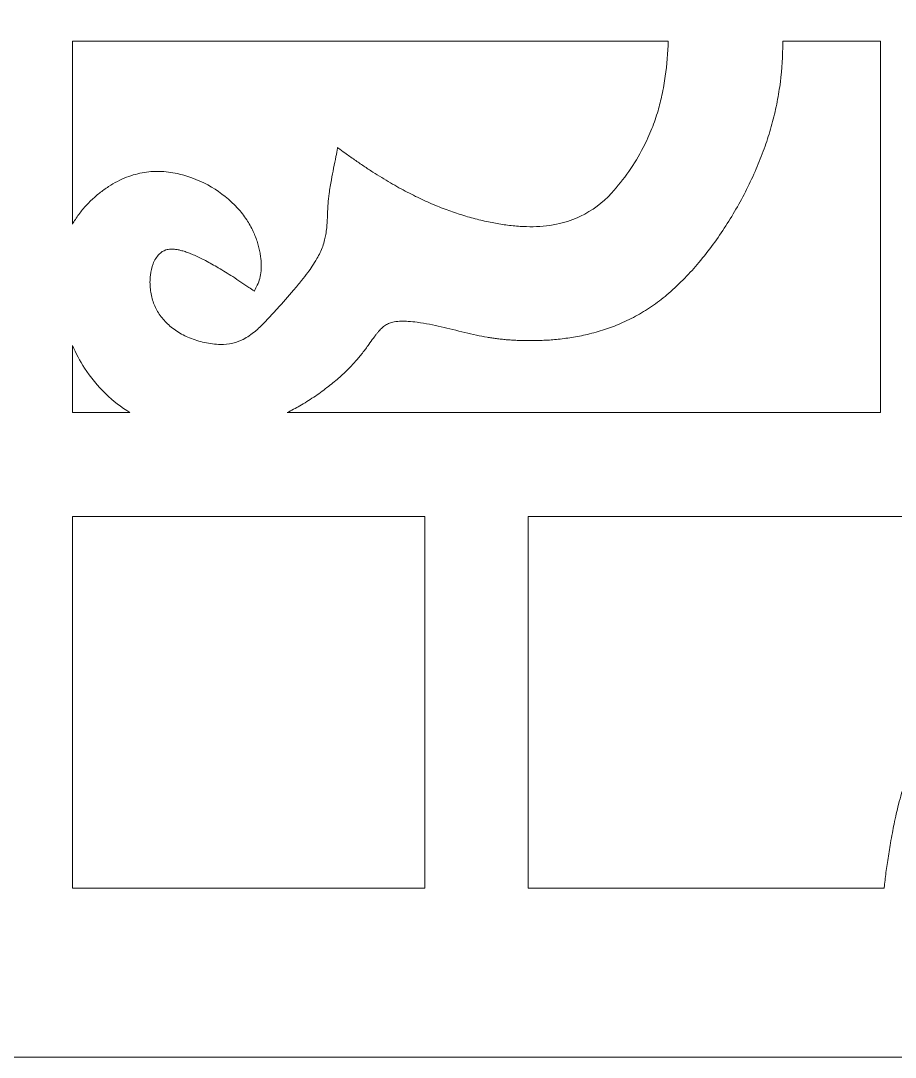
# Model space of a CAD drawing. Header units: centimetres. Extents: x -10 to 9.2, y -12 to 12.7.
# Drawn here: x 4.6 to 7.35, y -11.982 to -8.722 of the extents above; entities that cross this region are included whole.
import ezdxf

# ---------------------------------------------------------------- set-up
doc = ezdxf.new("R2010")
doc.units = ezdxf.units.CM
doc.header["$MEASUREMENT"] = 0
doc.layers.add('layer 1', color=7, linetype='Continuous')

msp = doc.modelspace()

# ---------------------------------------------------------------- linework, layer by layer
at = {"layer": 'layer 1', "color": 242, "lineweight": 9}
for points, knots in [([(9.19904, 12.67695), (9.19904, 4.45748), (9.19904, -3.76202), (9.19904, -11.9815), (9.19904, -11.9815), (6.13291, -11.9815), (3.06675, -11.9815), (0.00061, -11.9815), (0.00061, -11.9815), (0.00061, -3.76202), (0.00061, 4.45748), (0.00061, 12.67695), (0.00061, 12.67695), (3.06675, 12.67695), (6.13291, 12.67695), (9.19904, 12.67695)], [0, 0, 0, 0, 0.2, 0.2, 0.2, 0.2, 0.4, 0.4, 0.4, 0.4, 0.6, 0.6, 0.6, 0.6, 1, 1, 1, 1]), ([(5.26619, -9.52681), (5.25109, -9.51749), (5.23602, -9.50816), (5.22091, -9.49883), (5.22091, -9.49883), (5.20755, -9.49135), (5.19417, -9.48383), (5.18082, -9.47634), (5.18082, -9.47634), (5.17777, -9.47473), (5.17472, -9.47317), (5.17166, -9.47162), (5.17166, -9.47162), (5.1688, -9.47016), (5.16595, -9.46874), (5.16306, -9.46732), (5.16306, -9.46732), (5.16019, -9.46594), (5.15726, -9.46455), (5.15435, -9.4632), (5.15435, -9.4632), (5.15169, -9.46197), (5.14904, -9.46078), (5.14635, -9.45959), (5.14635, -9.45959), (5.14369, -9.45842), (5.14099, -9.45728), (5.13829, -9.45618), (5.13829, -9.45618), (5.13581, -9.45514), (5.13337, -9.45417), (5.13089, -9.45321), (5.13089, -9.45321), (5.12843, -9.45226), (5.12596, -9.45133), (5.12348, -9.45047), (5.12348, -9.45047), (5.12122, -9.44966), (5.11898, -9.4489), (5.11669, -9.44815), (5.11669, -9.44815), (5.11218, -9.44671), (5.10764, -9.44541), (5.10306, -9.44426), (5.10306, -9.44426), (5.09938, -9.44333), (5.09565, -9.44255), (5.0919, -9.4419), (5.0919, -9.4419), (5.08824, -9.44128), (5.08457, -9.44084), (5.08089, -9.44058), (5.08089, -9.44058), (5.0779, -9.44035), (5.07493, -9.44029), (5.07194, -9.44039), (5.07194, -9.44039), (5.06908, -9.44049), (5.06624, -9.44077), (5.06342, -9.44123), (5.06342, -9.44123), (5.06103, -9.44161), (5.05865, -9.44214), (5.05634, -9.44288), (5.05634, -9.44288), (5.04829, -9.44534), (5.04114, -9.44975), (5.03536, -9.45585), (5.03536, -9.45585), (5.02692, -9.46471), (5.02036, -9.47508), (5.01606, -9.48657), (5.01606, -9.48657), (5.01168, -9.49801), (5.0088, -9.50991), (5.00746, -9.52211), (5.00746, -9.52211), (5.00584, -9.53669), (5.00583, -9.55133), (5.00741, -9.56591), (5.00741, -9.56591), (5.00888, -9.57938), (5.0118, -9.59259), (5.01615, -9.60538), (5.01615, -9.60538), (5.02034, -9.61767), (5.02588, -9.62938), (5.03276, -9.64039), (5.03276, -9.64039), (5.03973, -9.65161), (5.04791, -9.66194), (5.05723, -9.67129), (5.05723, -9.67129), (5.06746, -9.68151), (5.07866, -9.6906), (5.09073, -9.69842), (5.09073, -9.69842), (5.10344, -9.70665), (5.11689, -9.71367), (5.13087, -9.71942), (5.13087, -9.71942), (5.14601, -9.72562), (5.16168, -9.73051), (5.17765, -9.73405), (5.17765, -9.73405), (5.19402, -9.73762), (5.21067, -9.73961), (5.22742, -9.73997), (5.22742, -9.73997), (5.24051, -9.74025), (5.25349, -9.73892), (5.26625, -9.73605), (5.26625, -9.73605), (5.27763, -9.73348), (5.28863, -9.72945), (5.29901, -9.72401), (5.29901, -9.72401), (5.31238, -9.71698), (5.32496, -9.70855), (5.33656, -9.69886), (5.33656, -9.69886), (5.34159, -9.69468), (5.34648, -9.69034), (5.35124, -9.68583), (5.35124, -9.68583), (5.35774, -9.67969), (5.3641, -9.6734), (5.37029, -9.66696), (5.37029, -9.66696), (5.38234, -9.65389), (5.39437, -9.64079), (5.40644, -9.62772), (5.40644, -9.62772), (5.42369, -9.60856), (5.44076, -9.5892), (5.45766, -9.56968), (5.45766, -9.56968), (5.46631, -9.55966), (5.47477, -9.54948), (5.48299, -9.53911), (5.48299, -9.53911), (5.48952, -9.53094), (5.49586, -9.52267), (5.50207, -9.51426), (5.50207, -9.51426), (5.50701, -9.50758), (5.51177, -9.50077), (5.51638, -9.49383), (5.51638, -9.49383), (5.52159, -9.48606), (5.52653, -9.47811), (5.53117, -9.46999), (5.53117, -9.46999), (5.53478, -9.46376), (5.5381, -9.45742), (5.54116, -9.45093), (5.54116, -9.45093), (5.5441, -9.44459), (5.5468, -9.43812), (5.54918, -9.43152), (5.54918, -9.43152), (5.55153, -9.42495), (5.55358, -9.41826), (5.5553, -9.4115), (5.5553, -9.4115), (5.55674, -9.40573), (5.558, -9.39992), (5.55901, -9.39409), (5.55901, -9.39409), (5.56016, -9.38732), (5.56111, -9.38052), (5.56183, -9.3737), (5.56183, -9.3737), (5.56233, -9.36898), (5.56274, -9.36424), (5.56303, -9.35951), (5.56303, -9.35951), (5.56354, -9.35174), (5.56394, -9.34394), (5.56427, -9.33615), (5.56427, -9.33615), (5.56465, -9.32654), (5.56506, -9.31694), (5.5655, -9.30733), (5.5655, -9.30733), (5.56565, -9.30418), (5.56586, -9.30104), (5.56609, -9.29789), (5.56609, -9.29789), (5.5669, -9.28708), (5.56798, -9.27628), (5.56948, -9.26554), (5.56948, -9.26554), (5.57149, -9.25093), (5.57386, -9.23638), (5.57652, -9.2219), (5.57652, -9.2219), (5.58129, -9.19763), (5.58606, -9.17336), (5.59085, -9.14911), (5.59085, -9.14911), (5.59259, -9.14017), (5.59436, -9.13122), (5.5961, -9.12228), (5.5961, -9.12228), (5.59616, -9.12187), (5.59625, -9.12144), (5.59636, -9.12103), (5.59636, -9.12103), (5.59667, -9.12129), (5.59702, -9.12153), (5.59736, -9.12177), (5.59736, -9.12177), (5.60469, -9.12713), (5.61204, -9.13247), (5.61936, -9.13782), (5.61936, -9.13782), (5.62936, -9.1451), (5.63939, -9.15228), (5.64947, -9.15936), (5.64947, -9.15936), (5.65906, -9.16607), (5.66869, -9.17268), (5.67836, -9.17918), (5.67836, -9.17918), (5.68786, -9.1856), (5.69745, -9.1919), (5.70713, -9.1981), (5.70713, -9.1981), (5.71629, -9.20398), (5.72549, -9.20979), (5.73481, -9.21548), (5.73481, -9.21548), (5.74394, -9.22106), (5.7531, -9.22655), (5.76233, -9.23194), (5.76233, -9.23194), (5.77115, -9.23709), (5.78, -9.24212), (5.78895, -9.24705), (5.78895, -9.24705), (5.79771, -9.25188), (5.80647, -9.25661), (5.81536, -9.26123), (5.81536, -9.26123), (5.82387, -9.26569), (5.83242, -9.27001), (5.84105, -9.27425), (5.84105, -9.27425), (5.84946, -9.27839), (5.85792, -9.28243), (5.86646, -9.28633), (5.86646, -9.28633), (5.87474, -9.29015), (5.88301, -9.29385), (5.89138, -9.29741), (5.89138, -9.29741), (5.8995, -9.30091), (5.90767, -9.30432), (5.91592, -9.30761), (5.91592, -9.30761), (5.92398, -9.3108), (5.93206, -9.31391), (5.94019, -9.31691), (5.94019, -9.31691), (5.95571, -9.32263), (5.97139, -9.32797), (5.98717, -9.33289), (5.98717, -9.33289), (6.00282, -9.33774), (6.01859, -9.34222), (6.03444, -9.34626), (6.03444, -9.34626), (6.05023, -9.35027), (6.06607, -9.35386), (6.08206, -9.35702), (6.08206, -9.35702), (6.09631, -9.35984), (6.11067, -9.36221), (6.12506, -9.36417), (6.12506, -9.36417), (6.1401, -9.36621), (6.15517, -9.36772), (6.17031, -9.36867), (6.17031, -9.36867), (6.18372, -9.36953), (6.19717, -9.36983), (6.21059, -9.36963), (6.21059, -9.36963), (6.23878, -9.36919), (6.26674, -9.36593), (6.29423, -9.35991), (6.29423, -9.35991), (6.31693, -9.35492), (6.33883, -9.34727), (6.3597, -9.33707), (6.3597, -9.33707), (6.39649, -9.31911), (6.42928, -9.29455), (6.45701, -9.2643), (6.45701, -9.2643), (6.49658, -9.22111), (6.53009, -9.17301), (6.55695, -9.12082), (6.55695, -9.12082), (6.56208, -9.11092), (6.56695, -9.10089), (6.57159, -9.09073), (6.57159, -9.09073), (6.57601, -9.08105), (6.58019, -9.07123), (6.58415, -9.06133), (6.58415, -9.06133), (6.58782, -9.05208), (6.59129, -9.04273), (6.59457, -9.0333), (6.59457, -9.0333), (6.59782, -9.02389), (6.60084, -9.01441), (6.60366, -9.00486), (6.60366, -9.00486), (6.60838, -8.98866), (6.61252, -8.97229), (6.616, -8.95577), (6.616, -8.95577), (6.62013, -8.93603), (6.6236, -8.91616), (6.62648, -8.89619), (6.62648, -8.89619), (6.63163, -8.85975), (6.63485, -8.82307), (6.63601, -8.78628), (6.63601, -8.78628), (6.0114, -8.78628), (5.38682, -8.78628), (4.76222, -8.78628), (4.76222, -8.78628), (4.76222, -8.97801), (4.76222, -9.16976), (4.76222, -9.36152), (4.76222, -9.36152), (4.7652, -9.35647), (4.7683, -9.35151), (4.77152, -9.34667), (4.77152, -9.34667), (4.77855, -9.33605), (4.78617, -9.32585), (4.79433, -9.31609), (4.79433, -9.31609), (4.80262, -9.30611), (4.81143, -9.2966), (4.82072, -9.2876), (4.82072, -9.2876), (4.82925, -9.27934), (4.83815, -9.27148), (4.84743, -9.26409), (4.84743, -9.26409), (4.85661, -9.25678), (4.8661, -9.24993), (4.87592, -9.24357), (4.87592, -9.24357), (4.88512, -9.23761), (4.8946, -9.2321), (4.90432, -9.22707), (4.90432, -9.22707), (4.91345, -9.22233), (4.92281, -9.21811), (4.93238, -9.21435), (4.93238, -9.21435), (4.94161, -9.21078), (4.95101, -9.20765), (4.96059, -9.20505), (4.96059, -9.20505), (4.96988, -9.20251), (4.97934, -9.2005), (4.98887, -9.19899), (4.98887, -9.19899), (5.00665, -9.19621), (5.02461, -9.19526), (5.0426, -9.19615), (5.0426, -9.19615), (5.06172, -9.19711), (5.0807, -9.19987), (5.09932, -9.20445), (5.09932, -9.20445), (5.13452, -9.21305), (5.16814, -9.22666), (5.19946, -9.245), (5.19946, -9.245), (5.23003, -9.2629), (5.25767, -9.28514), (5.28174, -9.31123), (5.28174, -9.31123), (5.28699, -9.31695), (5.29206, -9.32286), (5.29684, -9.32898), (5.29684, -9.32898), (5.30157, -9.33502), (5.30605, -9.34124), (5.31028, -9.34763), (5.31028, -9.34763), (5.31798, -9.35936), (5.32481, -9.37162), (5.33066, -9.38438), (5.33066, -9.38438), (5.33335, -9.39012), (5.3358, -9.39595), (5.33805, -9.40186), (5.33805, -9.40186), (5.34032, -9.40781), (5.34238, -9.41383), (5.34426, -9.4199), (5.34426, -9.4199), (5.34592, -9.42531), (5.34741, -9.43073), (5.34875, -9.43621), (5.34875, -9.43621), (5.3501, -9.44171), (5.35128, -9.44723), (5.35228, -9.45278), (5.35228, -9.45278), (5.35323, -9.4579), (5.354, -9.46304), (5.35465, -9.4682), (5.35465, -9.4682), (5.35524, -9.47286), (5.35563, -9.47754), (5.35591, -9.48223), (5.35591, -9.48223), (5.35622, -9.48682), (5.35631, -9.49142), (5.35623, -9.49601), (5.35623, -9.49601), (5.35617, -9.50026), (5.356, -9.50447), (5.35561, -9.50868), (5.35561, -9.50868), (5.35488, -9.51674), (5.35347, -9.52471), (5.35139, -9.53249), (5.35139, -9.53249), (5.3495, -9.53967), (5.34691, -9.54662), (5.34369, -9.55331), (5.34369, -9.55331), (5.3408, -9.55927), (5.33793, -9.56523), (5.33504, -9.57121), (5.33504, -9.57121), (5.33492, -9.57149), (5.33476, -9.57177), (5.33462, -9.57204), (5.33462, -9.57204), (5.33437, -9.57187), (5.33411, -9.5717), (5.33386, -9.57153), (5.33386, -9.57153), (5.32834, -9.56789), (5.32281, -9.56424), (5.31731, -9.56061), (5.31731, -9.56061), (5.30027, -9.54935), (5.28323, -9.53807), (5.26619, -9.52681)], [0, 0, 0, 0, 0.008547, 0.008547, 0.008547, 0.008547, 0.017094, 0.017094, 0.017094, 0.017094, 0.025641, 0.025641, 0.025641, 0.025641, 0.034188, 0.034188, 0.034188, 0.034188, 0.042735, 0.042735, 0.042735, 0.042735, 0.0512821, 0.0512821, 0.0512821, 0.0512821, 0.0598291, 0.0598291, 0.0598291, 0.0598291, 0.0683761, 0.0683761, 0.0683761, 0.0683761, 0.0769231, 0.0769231, 0.0769231, 0.0769231, 0.0854701, 0.0854701, 0.0854701, 0.0854701, 0.0940171, 0.0940171, 0.0940171, 0.0940171, 0.1025641, 0.1025641, 0.1025641, 0.1025641, 0.1111111, 0.1111111, 0.1111111, 0.1111111, 0.1196581, 0.1196581, 0.1196581, 0.1196581, 0.1282051, 0.1282051, 0.1282051, 0.1282051, 0.1367521, 0.1367521, 0.1367521, 0.1367521, 0.1452991, 0.1452991, 0.1452991, 0.1452991, 0.1538462, 0.1538462, 0.1538462, 0.1538462, 0.1623932, 0.1623932, 0.1623932, 0.1623932, 0.1709402, 0.1709402, 0.1709402, 0.1709402, 0.1794872, 0.1794872, 0.1794872, 0.1794872, 0.1880342, 0.1880342, 0.1880342, 0.1880342, 0.1965812, 0.1965812, 0.1965812, 0.1965812, 0.2051282, 0.2051282, 0.2051282, 0.2051282, 0.2136752, 0.2136752, 0.2136752, 0.2136752, 0.2222222, 0.2222222, 0.2222222, 0.2222222, 0.2307692, 0.2307692, 0.2307692, 0.2307692, 0.2393162, 0.2393162, 0.2393162, 0.2393162, 0.2478632, 0.2478632, 0.2478632, 0.2478632, 0.2564103, 0.2564103, 0.2564103, 0.2564103, 0.2649573, 0.2649573, 0.2649573, 0.2649573, 0.2735043, 0.2735043, 0.2735043, 0.2735043, 0.2820513, 0.2820513, 0.2820513, 0.2820513, 0.2905983, 0.2905983, 0.2905983, 0.2905983, 0.2991453, 0.2991453, 0.2991453, 0.2991453, 0.3076923, 0.3076923, 0.3076923, 0.3076923, 0.3162393, 0.3162393, 0.3162393, 0.3162393, 0.3247863, 0.3247863, 0.3247863, 0.3247863, 0.3333333, 0.3333333, 0.3333333, 0.3333333, 0.3418803, 0.3418803, 0.3418803, 0.3418803, 0.3504274, 0.3504274, 0.3504274, 0.3504274, 0.3589744, 0.3589744, 0.3589744, 0.3589744, 0.3675214, 0.3675214, 0.3675214, 0.3675214, 0.3760684, 0.3760684, 0.3760684, 0.3760684, 0.3846154, 0.3846154, 0.3846154, 0.3846154, 0.3931624, 0.3931624, 0.3931624, 0.3931624, 0.4017094, 0.4017094, 0.4017094, 0.4017094, 0.4102564, 0.4102564, 0.4102564, 0.4102564, 0.4188034, 0.4188034, 0.4188034, 0.4188034, 0.4273504, 0.4273504, 0.4273504, 0.4273504, 0.4358974, 0.4358974, 0.4358974, 0.4358974, 0.4444444, 0.4444444, 0.4444444, 0.4444444, 0.4529915, 0.4529915, 0.4529915, 0.4529915, 0.4615385, 0.4615385, 0.4615385, 0.4615385, 0.4700855, 0.4700855, 0.4700855, 0.4700855, 0.4786325, 0.4786325, 0.4786325, 0.4786325, 0.4871795, 0.4871795, 0.4871795, 0.4871795, 0.4957265, 0.4957265, 0.4957265, 0.4957265, 0.5042735, 0.5042735, 0.5042735, 0.5042735, 0.5128205, 0.5128205, 0.5128205, 0.5128205, 0.5213675, 0.5213675, 0.5213675, 0.5213675, 0.5299145, 0.5299145, 0.5299145, 0.5299145, 0.5384615, 0.5384615, 0.5384615, 0.5384615, 0.5470085, 0.5470085, 0.5470085, 0.5470085, 0.5555556, 0.5555556, 0.5555556, 0.5555556, 0.5641026, 0.5641026, 0.5641026, 0.5641026, 0.5726496, 0.5726496, 0.5726496, 0.5726496, 0.5811966, 0.5811966, 0.5811966, 0.5811966, 0.5897436, 0.5897436, 0.5897436, 0.5897436, 0.5982906, 0.5982906, 0.5982906, 0.5982906, 0.6068376, 0.6068376, 0.6068376, 0.6068376, 0.6153846, 0.6153846, 0.6153846, 0.6153846, 0.6239316, 0.6239316, 0.6239316, 0.6239316, 0.6324786, 0.6324786, 0.6324786, 0.6324786, 0.6410256, 0.6410256, 0.6410256, 0.6410256, 0.6495726, 0.6495726, 0.6495726, 0.6495726, 0.6581197, 0.6581197, 0.6581197, 0.6581197, 0.6666667, 0.6666667, 0.6666667, 0.6666667, 0.6752137, 0.6752137, 0.6752137, 0.6752137, 0.6837607, 0.6837607, 0.6837607, 0.6837607, 0.6923077, 0.6923077, 0.6923077, 0.6923077, 0.7008547, 0.7008547, 0.7008547, 0.7008547, 0.7094017, 0.7094017, 0.7094017, 0.7094017, 0.7179487, 0.7179487, 0.7179487, 0.7179487, 0.7264957, 0.7264957, 0.7264957, 0.7264957, 0.7350427, 0.7350427, 0.7350427, 0.7350427, 0.7435897, 0.7435897, 0.7435897, 0.7435897, 0.7521368, 0.7521368, 0.7521368, 0.7521368, 0.7606838, 0.7606838, 0.7606838, 0.7606838, 0.7692308, 0.7692308, 0.7692308, 0.7692308, 0.7777778, 0.7777778, 0.7777778, 0.7777778, 0.7863248, 0.7863248, 0.7863248, 0.7863248, 0.7948718, 0.7948718, 0.7948718, 0.7948718, 0.8034188, 0.8034188, 0.8034188, 0.8034188, 0.8119658, 0.8119658, 0.8119658, 0.8119658, 0.8205128, 0.8205128, 0.8205128, 0.8205128, 0.8290598, 0.8290598, 0.8290598, 0.8290598, 0.8376068, 0.8376068, 0.8376068, 0.8376068, 0.8461538, 0.8461538, 0.8461538, 0.8461538, 0.8547009, 0.8547009, 0.8547009, 0.8547009, 0.8632479, 0.8632479, 0.8632479, 0.8632479, 0.8717949, 0.8717949, 0.8717949, 0.8717949, 0.8803419, 0.8803419, 0.8803419, 0.8803419, 0.8888889, 0.8888889, 0.8888889, 0.8888889, 0.8974359, 0.8974359, 0.8974359, 0.8974359, 0.9059829, 0.9059829, 0.9059829, 0.9059829, 0.9145299, 0.9145299, 0.9145299, 0.9145299, 0.9230769, 0.9230769, 0.9230769, 0.9230769, 0.9316239, 0.9316239, 0.9316239, 0.9316239, 0.9401709, 0.9401709, 0.9401709, 0.9401709, 0.9487179, 0.9487179, 0.9487179, 0.9487179, 0.957265, 0.957265, 0.957265, 0.957265, 0.965812, 0.965812, 0.965812, 0.965812, 0.974359, 0.974359, 0.974359, 0.974359, 0.982906, 0.982906, 0.982906, 0.982906, 1, 1, 1, 1]), ([(5.43776, -9.95438), (6.05972, -9.95438), (6.68163, -9.95438), (7.30355, -9.95438), (7.30355, -9.95438), (7.30355, -9.56501), (7.30355, -9.17563), (7.30355, -8.78628), (7.30355, -8.78628), (7.20096, -8.78628), (7.09834, -8.78628), (6.99572, -8.78628), (6.99572, -8.78628), (6.99573, -8.79312), (6.99573, -8.79998), (6.99563, -8.80684), (6.99563, -8.80684), (6.99515, -8.84803), (6.992, -8.8891), (6.98616, -8.92988), (6.98616, -8.92988), (6.98318, -8.95082), (6.97949, -8.97168), (6.97509, -8.99238), (6.97509, -8.99238), (6.97065, -9.01339), (6.9655, -9.03426), (6.95967, -9.05493), (6.95967, -9.05493), (6.95379, -9.07572), (6.94733, -9.09629), (6.94011, -9.11664), (6.94011, -9.11664), (6.93258, -9.13803), (6.92438, -9.15919), (6.91556, -9.18006), (6.91556, -9.18006), (6.89717, -9.22356), (6.87631, -9.26591), (6.8531, -9.30697), (6.8531, -9.30697), (6.82998, -9.34777), (6.80457, -9.38714), (6.77689, -9.42495), (6.77689, -9.42495), (6.76266, -9.44446), (6.74774, -9.46349), (6.73222, -9.48203), (6.73222, -9.48203), (6.71802, -9.49896), (6.70321, -9.51535), (6.68784, -9.53119), (6.68784, -9.53119), (6.67167, -9.54782), (6.65481, -9.56376), (6.63728, -9.57892), (6.63728, -9.57892), (6.62194, -9.59222), (6.60598, -9.60471), (6.58939, -9.6164), (6.58939, -9.6164), (6.57322, -9.62777), (6.55647, -9.6383), (6.53921, -9.64792), (6.53921, -9.64792), (6.52171, -9.65769), (6.50369, -9.66653), (6.48528, -9.67446), (6.48528, -9.67446), (6.4689, -9.68148), (6.45222, -9.68777), (6.43526, -9.69332), (6.43526, -9.69332), (6.41759, -9.69909), (6.3997, -9.7041), (6.38162, -9.70837), (6.38162, -9.70837), (6.37346, -9.71029), (6.36529, -9.71205), (6.35709, -9.71366), (6.35709, -9.71366), (6.34866, -9.71531), (6.34018, -9.71682), (6.33172, -9.71816), (6.33172, -9.71816), (6.32389, -9.71942), (6.31609, -9.72052), (6.30827, -9.72151), (6.30827, -9.72151), (6.30017, -9.72254), (6.29209, -9.72345), (6.284, -9.72421), (6.284, -9.72421), (6.27669, -9.72489), (6.26934, -9.7255), (6.262, -9.72601), (6.262, -9.72601), (6.25441, -9.7265), (6.2468, -9.72692), (6.23919, -9.72724), (6.23919, -9.72724), (6.23247, -9.72752), (6.22576, -9.72772), (6.21901, -9.72784), (6.21901, -9.72784), (6.21199, -9.72797), (6.20496, -9.72804), (6.19793, -9.72801), (6.19793, -9.72801), (6.19152, -9.728), (6.18512, -9.72791), (6.1787, -9.72777), (6.1787, -9.72777), (6.17266, -9.72763), (6.16661, -9.72743), (6.16055, -9.72719), (6.16055, -9.72719), (6.15478, -9.72692), (6.14901, -9.72663), (6.14321, -9.72625), (6.14321, -9.72625), (6.13764, -9.72588), (6.13211, -9.72548), (6.12657, -9.72499), (6.12657, -9.72499), (6.12127, -9.72454), (6.11603, -9.72403), (6.11078, -9.72346), (6.11078, -9.72346), (6.10558, -9.7229), (6.10041, -9.72229), (6.09526, -9.72163), (6.09526, -9.72163), (6.09045, -9.72099), (6.08562, -9.72033), (6.08079, -9.71959), (6.08079, -9.71959), (6.07589, -9.71886), (6.07099, -9.71806), (6.06607, -9.71725), (6.06607, -9.71725), (6.0551, -9.71537), (6.04417, -9.71322), (6.03332, -9.71077), (6.03332, -9.71077), (6.00821, -9.70518), (5.98319, -9.69931), (5.95822, -9.69317), (5.95822, -9.69317), (5.934, -9.68722), (5.90971, -9.68175), (5.8853, -9.67671), (5.8853, -9.67671), (5.8725, -9.67408), (5.85959, -9.67187), (5.84658, -9.67016), (5.84658, -9.67016), (5.83711, -9.66889), (5.82756, -9.66794), (5.81798, -9.66732), (5.81798, -9.66732), (5.81096, -9.66688), (5.80393, -9.66674), (5.7969, -9.66691), (5.7969, -9.66691), (5.78922, -9.66713), (5.78158, -9.66785), (5.77401, -9.66909), (5.77401, -9.66909), (5.76899, -9.66992), (5.76406, -9.67121), (5.75931, -9.67299), (5.75931, -9.67299), (5.75493, -9.67457), (5.75076, -9.67665), (5.74684, -9.67919), (5.74684, -9.67919), (5.74217, -9.68217), (5.73786, -9.68561), (5.73385, -9.68947), (5.73385, -9.68947), (5.73199, -9.69126), (5.73021, -9.69311), (5.72849, -9.69505), (5.72849, -9.69505), (5.72617, -9.69758), (5.72396, -9.70018), (5.72179, -9.70283), (5.72179, -9.70283), (5.72001, -9.70499), (5.71829, -9.70718), (5.71663, -9.7094), (5.71663, -9.7094), (5.71401, -9.71285), (5.71142, -9.71633), (5.70887, -9.71984), (5.70887, -9.71984), (5.70401, -9.72664), (5.69914, -9.73344), (5.69428, -9.74025), (5.69428, -9.74025), (5.69108, -9.74463), (5.68786, -9.74902), (5.68464, -9.7534), (5.68464, -9.7534), (5.68211, -9.75681), (5.67953, -9.76019), (5.67694, -9.76355), (5.67694, -9.76355), (5.67347, -9.76806), (5.6699, -9.77252), (5.66632, -9.77693), (5.66632, -9.77693), (5.66292, -9.7811), (5.6595, -9.78521), (5.65594, -9.78925), (5.65594, -9.78925), (5.6518, -9.79401), (5.64762, -9.79872), (5.6433, -9.80334), (5.6433, -9.80334), (5.63902, -9.80795), (5.6346, -9.8125), (5.63017, -9.81698), (5.63017, -9.81698), (5.62533, -9.82181), (5.62042, -9.82656), (5.61539, -9.83123), (5.61539, -9.83123), (5.60999, -9.83628), (5.60446, -9.84122), (5.59893, -9.8461), (5.59893, -9.8461), (5.59314, -9.85114), (5.58733, -9.85607), (5.58136, -9.86091), (5.58136, -9.86091), (5.57518, -9.86597), (5.56895, -9.8709), (5.56259, -9.87576), (5.56259, -9.87576), (5.54902, -9.88617), (5.53512, -9.89616), (5.52091, -9.90569), (5.52091, -9.90569), (5.50662, -9.91524), (5.49206, -9.92434), (5.47722, -9.93299), (5.47722, -9.93299), (5.46429, -9.9405), (5.45114, -9.94762), (5.43776, -9.95438)], [0, 0, 0, 0, 0.015625, 0.015625, 0.015625, 0.015625, 0.03125, 0.03125, 0.03125, 0.03125, 0.046875, 0.046875, 0.046875, 0.046875, 0.0625, 0.0625, 0.0625, 0.0625, 0.078125, 0.078125, 0.078125, 0.078125, 0.09375, 0.09375, 0.09375, 0.09375, 0.109375, 0.109375, 0.109375, 0.109375, 0.125, 0.125, 0.125, 0.125, 0.140625, 0.140625, 0.140625, 0.140625, 0.15625, 0.15625, 0.15625, 0.15625, 0.171875, 0.171875, 0.171875, 0.171875, 0.1875, 0.1875, 0.1875, 0.1875, 0.203125, 0.203125, 0.203125, 0.203125, 0.21875, 0.21875, 0.21875, 0.21875, 0.234375, 0.234375, 0.234375, 0.234375, 0.25, 0.25, 0.25, 0.25, 0.265625, 0.265625, 0.265625, 0.265625, 0.28125, 0.28125, 0.28125, 0.28125, 0.296875, 0.296875, 0.296875, 0.296875, 0.3125, 0.3125, 0.3125, 0.3125, 0.328125, 0.328125, 0.328125, 0.328125, 0.34375, 0.34375, 0.34375, 0.34375, 0.359375, 0.359375, 0.359375, 0.359375, 0.375, 0.375, 0.375, 0.375, 0.390625, 0.390625, 0.390625, 0.390625, 0.40625, 0.40625, 0.40625, 0.40625, 0.421875, 0.421875, 0.421875, 0.421875, 0.4375, 0.4375, 0.4375, 0.4375, 0.453125, 0.453125, 0.453125, 0.453125, 0.46875, 0.46875, 0.46875, 0.46875, 0.484375, 0.484375, 0.484375, 0.484375, 0.5, 0.5, 0.5, 0.5, 0.515625, 0.515625, 0.515625, 0.515625, 0.53125, 0.53125, 0.53125, 0.53125, 0.546875, 0.546875, 0.546875, 0.546875, 0.5625, 0.5625, 0.5625, 0.5625, 0.578125, 0.578125, 0.578125, 0.578125, 0.59375, 0.59375, 0.59375, 0.59375, 0.609375, 0.609375, 0.609375, 0.609375, 0.625, 0.625, 0.625, 0.625, 0.640625, 0.640625, 0.640625, 0.640625, 0.65625, 0.65625, 0.65625, 0.65625, 0.671875, 0.671875, 0.671875, 0.671875, 0.6875, 0.6875, 0.6875, 0.6875, 0.703125, 0.703125, 0.703125, 0.703125, 0.71875, 0.71875, 0.71875, 0.71875, 0.734375, 0.734375, 0.734375, 0.734375, 0.75, 0.75, 0.75, 0.75, 0.765625, 0.765625, 0.765625, 0.765625, 0.78125, 0.78125, 0.78125, 0.78125, 0.796875, 0.796875, 0.796875, 0.796875, 0.8125, 0.8125, 0.8125, 0.8125, 0.828125, 0.828125, 0.828125, 0.828125, 0.84375, 0.84375, 0.84375, 0.84375, 0.859375, 0.859375, 0.859375, 0.859375, 0.875, 0.875, 0.875, 0.875, 0.890625, 0.890625, 0.890625, 0.890625, 0.90625, 0.90625, 0.90625, 0.90625, 0.921875, 0.921875, 0.921875, 0.921875, 0.9375, 0.9375, 0.9375, 0.9375, 0.953125, 0.953125, 0.953125, 0.953125, 0.96875, 0.96875, 0.96875, 0.96875, 1, 1, 1, 1]), ([(6.19529, -11.44947), (6.56837, -11.44947), (6.94149, -11.44947), (7.31455, -11.44947), (7.31455, -11.44947), (7.31501, -11.4453), (7.31546, -11.44113), (7.3159, -11.43695), (7.3159, -11.43695), (7.31682, -11.42895), (7.31779, -11.42092), (7.31876, -11.41293), (7.31876, -11.41293), (7.31982, -11.40469), (7.32086, -11.39645), (7.32202, -11.38821), (7.32202, -11.38821), (7.32319, -11.37957), (7.32445, -11.37093), (7.32573, -11.36228), (7.32573, -11.36228), (7.3287, -11.34411), (7.33163, -11.32597), (7.33455, -11.3078), (7.33455, -11.3078), (7.33643, -11.29704), (7.33837, -11.28631), (7.34037, -11.27554), (7.34037, -11.27554), (7.34207, -11.26652), (7.34382, -11.25752), (7.34567, -11.24851), (7.34567, -11.24851), (7.34794, -11.23753), (7.35029, -11.22658), (7.3528, -11.21565), (7.3528, -11.21565), (7.35503, -11.20582), (7.35742, -11.19601), (7.3599, -11.18625), (7.3599, -11.18625), (7.36586, -11.16284), (7.37261, -11.13968), (7.38023, -11.11674), (7.38023, -11.11674), (7.38666, -11.09729), (7.3939, -11.07813), (7.40192, -11.05929), (7.40192, -11.05929), (7.42092, -11.01474), (7.44478, -10.97262), (7.47327, -10.93349), (7.47327, -10.93349), (7.49838, -10.89894), (7.52774, -10.86797), (7.56084, -10.84108), (7.56084, -10.84108), (7.59303, -10.81491), (7.62801, -10.79268), (7.66535, -10.77475), (7.66535, -10.77475), (7.70991, -10.75334), (7.75635, -10.73636), (7.80418, -10.72397), (7.80418, -10.72397), (7.82749, -10.71795), (7.85112, -10.71335), (7.87497, -10.71023), (7.87497, -10.71023), (7.89345, -10.7078), (7.91203, -10.70691), (7.93064, -10.70752), (7.93064, -10.70752), (7.94177, -10.70787), (7.95288, -10.7088), (7.96393, -10.71032), (7.96393, -10.71032), (7.97496, -10.71183), (7.98584, -10.71391), (7.99666, -10.71653), (7.99666, -10.71653), (8.00369, -10.71826), (8.01065, -10.72018), (8.01752, -10.72234), (8.01752, -10.72234), (8.0154, -10.71539), (8.01347, -10.70838), (8.01177, -10.70132), (8.01177, -10.70132), (8.00915, -10.69045), (8.00708, -10.67946), (8.00558, -10.66838), (8.00558, -10.66838), (8.0041, -10.65726), (8.00318, -10.64608), (8.0028, -10.63486), (8.0028, -10.63486), (8.00218, -10.61612), (8.0031, -10.5974), (8.0055, -10.57881), (8.0055, -10.57881), (8.00861, -10.55479), (8.01318, -10.531), (8.01915, -10.50755), (8.01915, -10.50755), (8.03146, -10.45939), (8.04833, -10.41266), (8.06958, -10.3678), (8.06958, -10.3678), (8.0874, -10.33021), (8.10947, -10.29496), (8.13542, -10.26254), (8.13542, -10.26254), (8.16219, -10.22922), (8.19296, -10.19965), (8.22728, -10.17437), (8.22728, -10.17437), (8.26611, -10.14572), (8.30796, -10.12168), (8.35222, -10.10256), (8.35222, -10.10256), (8.37094, -10.09448), (8.38998, -10.08722), (8.4093, -10.08073), (8.4093, -10.08073), (8.43206, -10.07309), (8.45507, -10.06626), (8.47831, -10.06026), (8.47831, -10.06026), (8.48803, -10.05774), (8.49776, -10.05537), (8.50754, -10.05309), (8.50754, -10.05309), (8.5184, -10.05059), (8.52928, -10.04819), (8.54016, -10.04593), (8.54016, -10.04593), (8.5491, -10.04408), (8.55805, -10.04231), (8.56703, -10.0406), (8.56703, -10.0406), (8.57763, -10.03858), (8.58825, -10.03664), (8.59887, -10.03479), (8.59887, -10.03479), (8.61691, -10.03181), (8.63493, -10.02887), (8.65298, -10.02591), (8.65298, -10.02591), (8.66164, -10.02458), (8.6703, -10.02333), (8.67897, -10.02212), (8.67897, -10.02212), (8.68711, -10.02097), (8.69531, -10.01989), (8.70351, -10.01884), (8.70351, -10.01884), (8.71142, -10.01784), (8.71937, -10.01689), (8.72736, -10.01599), (8.72736, -10.01599), (8.73044, -10.01563), (8.73352, -10.01529), (8.73661, -10.01495), (8.73661, -10.01495), (8.73661, -9.6054), (8.73661, -9.19583), (8.73661, -8.78628), (8.73661, -8.78628), (8.36719, -8.78628), (7.99778, -8.78628), (7.62833, -8.78628), (7.62833, -8.78628), (7.62833, -9.18174), (7.62833, -9.57724), (7.62833, -9.97271), (7.62833, -9.97271), (7.62833, -10.05069), (7.62833, -10.12865), (7.62833, -10.20663), (7.62833, -10.20663), (7.62833, -10.22542), (7.62833, -10.24422), (7.62833, -10.26301), (7.62833, -10.26301), (7.62833, -10.26885), (7.62833, -10.2747), (7.62833, -10.28053), (7.62833, -10.28053), (7.62833, -10.2808), (7.62833, -10.28108), (7.62833, -10.28137), (7.62833, -10.28137), (7.62806, -10.28137), (7.62779, -10.28137), (7.62751, -10.28137), (7.62751, -10.28137), (7.62173, -10.28137), (7.61593, -10.28137), (7.61014, -10.28137), (7.61014, -10.28137), (7.13851, -10.28137), (6.66688, -10.28137), (6.19529, -10.28137), (6.19529, -10.28137), (6.19529, -10.67074), (6.19529, -11.0601), (6.19529, -11.44947)], [0, 0, 0, 0, 0.0188679, 0.0188679, 0.0188679, 0.0188679, 0.0377358, 0.0377358, 0.0377358, 0.0377358, 0.0566038, 0.0566038, 0.0566038, 0.0566038, 0.0754717, 0.0754717, 0.0754717, 0.0754717, 0.0943396, 0.0943396, 0.0943396, 0.0943396, 0.1132075, 0.1132075, 0.1132075, 0.1132075, 0.1320755, 0.1320755, 0.1320755, 0.1320755, 0.1509434, 0.1509434, 0.1509434, 0.1509434, 0.1698113, 0.1698113, 0.1698113, 0.1698113, 0.1886792, 0.1886792, 0.1886792, 0.1886792, 0.2075472, 0.2075472, 0.2075472, 0.2075472, 0.2264151, 0.2264151, 0.2264151, 0.2264151, 0.245283, 0.245283, 0.245283, 0.245283, 0.2641509, 0.2641509, 0.2641509, 0.2641509, 0.2830189, 0.2830189, 0.2830189, 0.2830189, 0.3018868, 0.3018868, 0.3018868, 0.3018868, 0.3207547, 0.3207547, 0.3207547, 0.3207547, 0.3396226, 0.3396226, 0.3396226, 0.3396226, 0.3584906, 0.3584906, 0.3584906, 0.3584906, 0.3773585, 0.3773585, 0.3773585, 0.3773585, 0.3962264, 0.3962264, 0.3962264, 0.3962264, 0.4150943, 0.4150943, 0.4150943, 0.4150943, 0.4339623, 0.4339623, 0.4339623, 0.4339623, 0.4528302, 0.4528302, 0.4528302, 0.4528302, 0.4716981, 0.4716981, 0.4716981, 0.4716981, 0.490566, 0.490566, 0.490566, 0.490566, 0.509434, 0.509434, 0.509434, 0.509434, 0.5283019, 0.5283019, 0.5283019, 0.5283019, 0.5471698, 0.5471698, 0.5471698, 0.5471698, 0.5660377, 0.5660377, 0.5660377, 0.5660377, 0.5849057, 0.5849057, 0.5849057, 0.5849057, 0.6037736, 0.6037736, 0.6037736, 0.6037736, 0.6226415, 0.6226415, 0.6226415, 0.6226415, 0.6415094, 0.6415094, 0.6415094, 0.6415094, 0.6603774, 0.6603774, 0.6603774, 0.6603774, 0.6792453, 0.6792453, 0.6792453, 0.6792453, 0.6981132, 0.6981132, 0.6981132, 0.6981132, 0.7169811, 0.7169811, 0.7169811, 0.7169811, 0.7358491, 0.7358491, 0.7358491, 0.7358491, 0.754717, 0.754717, 0.754717, 0.754717, 0.7735849, 0.7735849, 0.7735849, 0.7735849, 0.7924528, 0.7924528, 0.7924528, 0.7924528, 0.8113208, 0.8113208, 0.8113208, 0.8113208, 0.8301887, 0.8301887, 0.8301887, 0.8301887, 0.8490566, 0.8490566, 0.8490566, 0.8490566, 0.8679245, 0.8679245, 0.8679245, 0.8679245, 0.8867925, 0.8867925, 0.8867925, 0.8867925, 0.9056604, 0.9056604, 0.9056604, 0.9056604, 0.9245283, 0.9245283, 0.9245283, 0.9245283, 0.9433962, 0.9433962, 0.9433962, 0.9433962, 0.9622642, 0.9622642, 0.9622642, 0.9622642, 1, 1, 1, 1]), ([(4.76222, -9.74337), (4.76222, -9.81371), (4.76222, -9.88404), (4.76222, -9.95438), (4.76222, -9.95438), (4.82257, -9.95438), (4.88289, -9.95438), (4.94324, -9.95438), (4.94324, -9.95438), (4.9157, -9.93761), (4.89018, -9.91784), (4.86695, -9.89537), (4.86695, -9.89537), (4.8418, -9.87098), (4.81959, -9.84382), (4.80067, -9.81425), (4.80067, -9.81425), (4.78614, -9.7916), (4.77331, -9.76792), (4.76222, -9.74337)], [0, 0, 0, 0, 0.1666667, 0.1666667, 0.1666667, 0.1666667, 0.3333333, 0.3333333, 0.3333333, 0.3333333, 0.5, 0.5, 0.5, 0.5, 0.6666667, 0.6666667, 0.6666667, 0.6666667, 1, 1, 1, 1]), ([(5.8705, -11.44947), (5.8705, -11.0601), (5.8705, -10.67074), (5.8705, -10.28137), (5.8705, -10.28137), (5.5011, -10.28137), (5.13164, -10.28137), (4.76222, -10.28137), (4.76222, -10.28137), (4.76222, -10.67074), (4.76222, -11.0601), (4.76222, -11.44947), (4.76222, -11.44947), (5.13164, -11.44947), (5.5011, -11.44947), (5.8705, -11.44947)], [0, 0, 0, 0, 0.2, 0.2, 0.2, 0.2, 0.4, 0.4, 0.4, 0.4, 0.6, 0.6, 0.6, 0.6, 1, 1, 1, 1])]:
    msp.add_open_spline(points, degree=3, knots=knots, dxfattribs=at)

doc.saveas('drawing.dxf')
